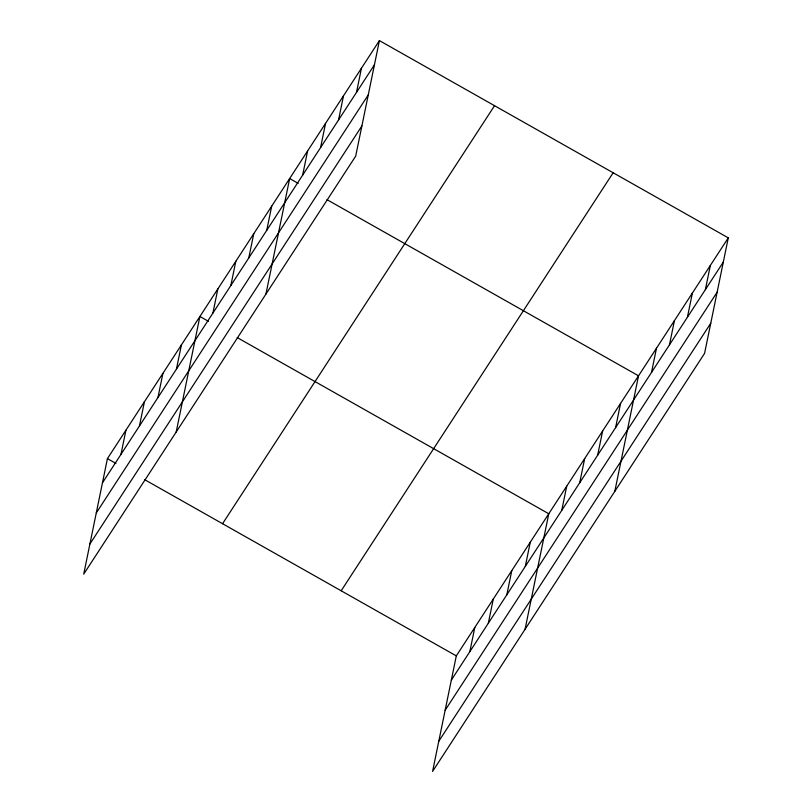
<?xml version="1.0" encoding="UTF-8"?>
<svg xmlns="http://www.w3.org/2000/svg" width="812" height="812" viewBox="0 0 812 812"><rect width="100%" height="100%" fill="white"/><g stroke="black" fill="none" stroke-linecap="round" stroke-linejoin="round"><path stroke-width="1.22" d="M379.407 40.6L107.428 458.618L83.717 574.135L355.697 156.117L379.407 40.6L728.283 237.865L704.572 353.382L432.593 771.4L456.303 655.883L728.283 237.865M120.958 454.395L125.931 430.187M139.451 425.965L144.424 401.767M157.944 397.545L162.918 373.337M176.437 369.115L181.411 344.917M176.194 432.004L199.904 316.487L208.43 321.308M212.886 313.107L217.86 288.899M230.841 285.519L235.805 261.312M248.787 257.932L253.76 233.724M266.742 230.334L271.705 206.136M265.94 294.056L289.661 178.549L298.187 183.37M302.643 175.159L307.606 150.961M320.588 147.571L325.561 123.363M338.543 119.983L343.506 95.775M356.488 92.395L361.462 68.188M469.833 651.66L474.797 627.463M488.327 623.24L493.29 599.033M506.82 594.81L511.783 570.613M525.313 566.39L530.277 542.183M525.059 629.28L548.78 513.763L237.216 337.589M561.762 510.372L566.725 486.175M579.707 482.785L584.681 458.577M597.662 455.197L602.626 430.989M615.608 427.609L620.581 403.402M614.816 491.331L638.526 375.814L326.962 199.64M651.508 372.434L656.482 348.226M669.464 344.836L674.427 320.638M687.409 317.248L692.382 293.051M705.364 289.661L710.327 265.463M102.464 482.815L374.444 64.808M96.283 512.951L368.252 94.933M89.909 543.999L361.878 125.982M222.559 523.71L494.538 105.702M341.172 590.781L613.151 172.773M451.33 680.091L723.309 262.073M445.149 710.226L717.128 292.208M438.774 741.265L710.754 323.257M107.428 458.618L115.964 463.439M144.739 479.709L456.303 655.883"/></g></svg>
